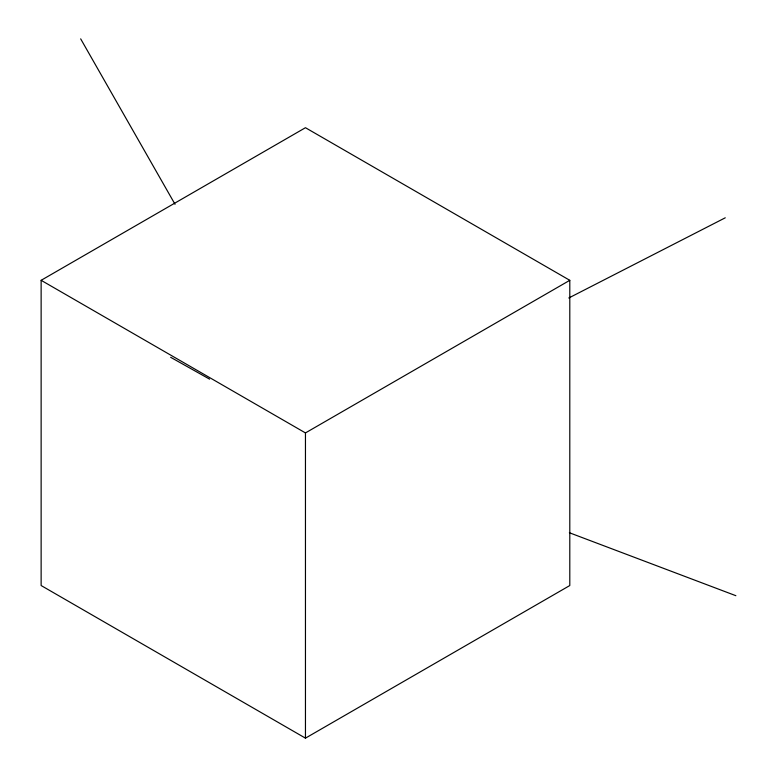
<?xml version="1.0" encoding="UTF-8"?>
<svg xmlns="http://www.w3.org/2000/svg" width="777" height="777" viewBox="0 0 777 777"><rect width="100%" height="100%" fill="white"/><g stroke="black" fill="none" stroke-linecap="round" stroke-linejoin="round"><path stroke-width="1.17" d="M41.132 280.312L305.458 127.71L569.794 280.312L569.794 585.537L305.458 738.15L41.132 585.537L41.132 280.312L305.458 432.925L569.794 280.312M568.783 297.989L725.262 217.803M569.366 532.731L735.868 595.697M170.658 357.303L209.625 379.166M80.672 38.85L175.029 204.283M305.458 432.925L305.458 738.15"/></g></svg>
